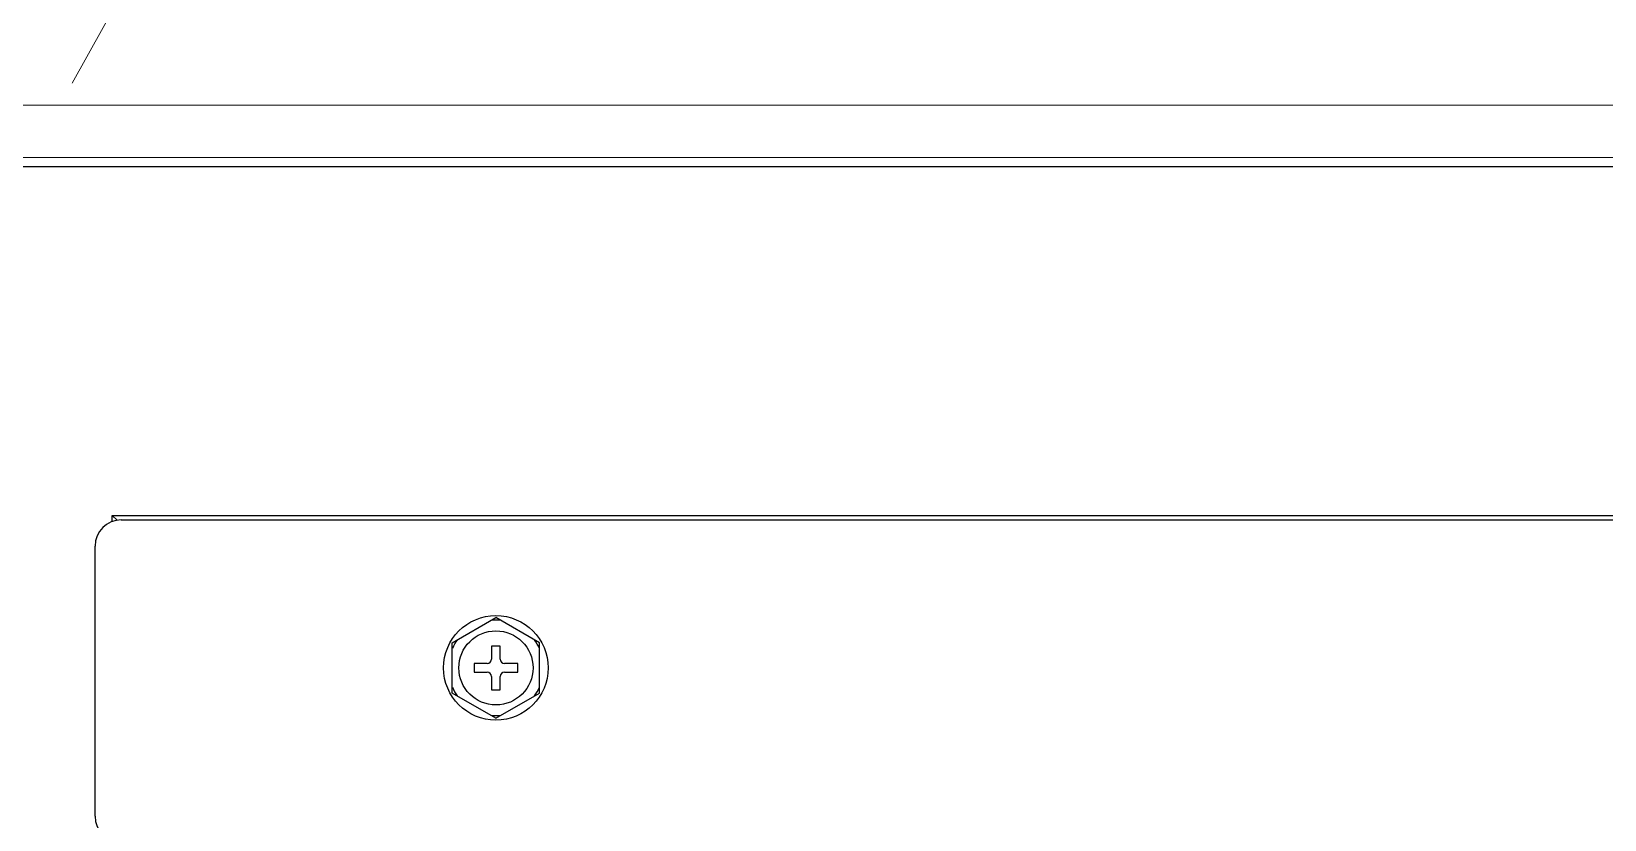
# Model space of a CAD drawing. Header units: millimetres. Extents: x 55614 to 110757, y -66981 to -47484.
# Drawn here: x 63116.4 to 63296.7, y -50199.8 to -50109.4 of the extents above; entities that cross this region are included whole.
import ezdxf

# ---------------------------------------------------------------- set-up
doc = ezdxf.new("R2010")
doc.units = ezdxf.units.MM
doc.linetypes.add('ACAD_ISO03W100', pattern=[30, 12, -18])
for name, color, linetype in [('2401-00336-S-M6-12HWM_0', 7, 'Continuous'), ('4212-68099_1_0', 7, 'Continuous'), ('4212-98011_2_3_0', 7, 'Continuous'), ('4212-Y040801_1_1_0', 7, 'Continuous'), ('4215-0412-2_0', 7, 'Continuous'), ('YT-50-01_AF0_1_0', 7, 'Continuous'), ('YT-50-01_AF0_2_0', 7, 'Continuous')]:
    doc.layers.add(name, color=color, linetype=linetype)
doc.layers.add('THICK', color=7, linetype='Continuous', lineweight=0)

# ---------------------------------------------------------------- blocks, each defined once
blk = doc.blocks.new('2-1725')
at = {"layer": '2401-00336-S-M6-12HWM_0', "color": 7, "linetype": 'Continuous'}
for p, q in [((-17922.13, -71605.56), (-17917.13, -71602.67)), ((-17912.13, -71605.56), (-17917.13, -71602.67)), ((-17922.13, -71611.33), (-17922.13, -71605.56)), ((-17912.13, -71611.33), (-17912.13, -71605.56)), ((-17917.63, -71605.95), (-17917.63, -71607.45)), ((-17916.63, -71605.95), (-17917.63, -71605.95)), ((-17916.63, -71607.45), (-17916.63, -71605.95)), ((-17919.63, -71607.95), (-17919.63, -71608.95)), ((-17918.13, -71607.95), (-17919.63, -71607.95)), ((-17919.63, -71608.95), (-17918.13, -71608.95)), ((-17917.63, -71609.45), (-17917.63, -71610.95)), ((-17916.63, -71610.95), (-17916.63, -71609.45)), ((-17914.63, -71607.95), (-17916.13, -71607.95)), ((-17916.13, -71608.95), (-17914.63, -71608.95)), ((-17914.63, -71608.95), (-17914.63, -71607.95)), ((-17917.63, -71610.95), (-17916.63, -71610.95)), ((-17917.13, -71614.22), (-17922.13, -71611.33)), ((-17917.13, -71614.22), (-17912.13, -71611.33))]:
    blk.add_line(p, q, dxfattribs=at)
for radius in [6, 4.25]:
    blk.add_circle((-17917.13, -71608.45), radius, dxfattribs=at)
for centre, radius, start, end in [((-17917.13, -71608.45), 5.47, 84.0076, 95.9924), ((-17917.13, -71608.45), 5.47, 144.0076, 155.9924), ((-17917.13, -71608.45), 5.47, 24.0076, 35.9924), ((-17918.13, -71607.45), 0.5, 270, 0), ((-17916.13, -71607.45), 0.5, 180, 270), ((-17918.13, -71609.45), 0.5, 0, 90), ((-17916.13, -71609.45), 0.5, 90, 180), ((-17917.13, -71608.45), 5.47, 204.0076, 215.9924), ((-17917.13, -71608.45), 5.47, 324.0076, 335.9924), ((-17917.13, -71608.45), 5.47, 264.0076, 275.9924)]:
    blk.add_arc(centre, radius, start, end, dxfattribs=at)
at = {"layer": '4212-68099_1_0', "color": 7, "linetype": 'Continuous'}
blk.add_line((-18034.43, -71550.95), (-17199.83, -71550.95), dxfattribs=at)
at = {"layer": '4212-98011_2_3_0', "color": 7, "linetype": 'Continuous'}
blk.add_line((-18022.63, -71549.87), (-17211.63, -71549.96), dxfattribs=at)
at = {"layer": '4212-Y040801_1_1_0', "color": 7, "linetype": 'Continuous'}
blk.add_line((-18044.63, -71543.86), (-17189.63, -71543.96), dxfattribs=at)
at = {"layer": '4215-0412-2_0', "color": 7, "linetype": 'Continuous'}
for p, q in [((-17960.08, -71591.47), (-17272.28, -71591.47)), ((-17963.08, -71625.47), (-17963.08, -71594.47))]:
    blk.add_line(p, q, dxfattribs=at)
for centre, start, end in [((-17960.08, -71594.47), 90, 180), ((-17960.08, -71625.47), 180, 270)]:
    blk.add_arc(centre, 3, start, end, dxfattribs=at)
at = {"layer": 'YT-50-01_AF0_1_0', "color": 7, "linetype": 'Continuous'}
for p, q in [((-17960.57, -71591.51), (-17961.13, -71590.95)), ((-17961.13, -71590.95), (-17273.13, -71590.95))]:
    blk.add_line(p, q, dxfattribs=at)
at = {"layer": 'YT-50-01_AF0_2_0', "color": 7, "linetype": 'Continuous'}
for p in [(-17961.13, -71591.67), (-17960.57, -71591.51)]:
    blk.add_line(p, (-17961.13, -71590.95), dxfattribs=at)

msp = doc.modelspace()

# ---------------------------------------------------------------- linework, layer by layer
at = {"layer": 'THICK', "linetype": 'ACAD_ISO03W100', "ltscale": 2}
msp.add_lwpolyline([(63047.43, -50041.855), (63161.826, -50041.855), (62854.628, -50594.811), (62854.628, -50388.899)], close=True, dxfattribs=at)

# ---------------------------------------------------------------- block references
at = {"layer": 'THICK', "lineweight": -3}
msp.add_blockref('2-1725', (81086.76, 21426.09), dxfattribs=at)

doc.saveas('drawing.dxf')
